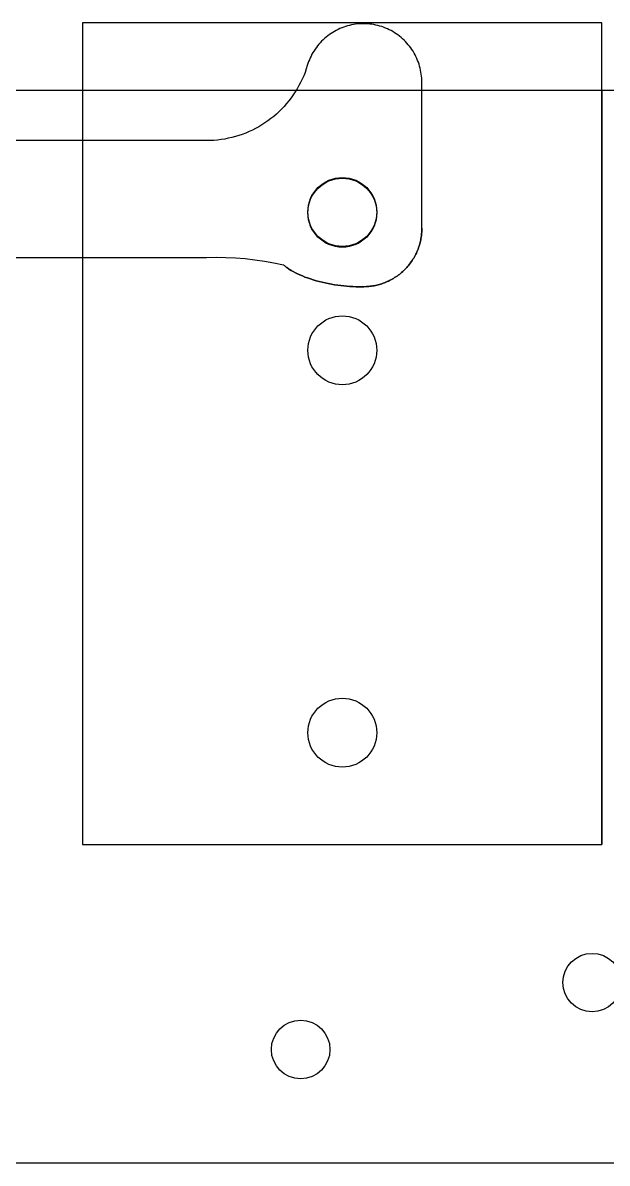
# Model space of a CAD drawing. Extents: x -164 to 318, y -425 to 35.
# Drawn here: x -72.2 to -27.3, y -232.1 to -144.5 of the extents above; entities that cross this region are included whole.
import ezdxf

# ---------------------------------------------------------------- set-up
doc = ezdxf.new("R2010")
doc.units = 0
doc.layers.get('0').update_dxf_attribs({"linetype": 'CONTINUOUS'})

msp = doc.modelspace()

# ---------------------------------------------------------------- linework, layer by layer
at = {"color": 0, "linetype": 'BYBLOCK'}
for p, q in [((-27.722, -144.466), (-67.622, -144.466)), ((-67.622, -144.466), (-67.622, -207.645)), ((-47.114, -144.662), (-47.266, -144.702)), ((-46.962, -144.628), (-47.114, -144.662)), ((-46.808, -144.599), (-46.962, -144.628)), ((-46.654, -144.575), (-46.808, -144.599)), ((-46.498, -144.557), (-46.654, -144.575)), ((-46.343, -144.544), (-46.498, -144.557)), ((-46.186, -144.537), (-46.343, -144.544)), ((-46.03, -144.535), (-46.186, -144.537)), ((-45.874, -144.539), (-46.03, -144.535)), ((-45.718, -144.548), (-45.874, -144.539)), ((-45.562, -144.562), (-45.718, -144.548)), ((-45.407, -144.582), (-45.562, -144.562)), ((-45.253, -144.607), (-45.407, -144.582)), ((-45.099, -144.638), (-45.253, -144.607)), ((-44.947, -144.673), (-45.099, -144.638)), ((-44.796, -144.715), (-44.947, -144.673)), ((-27.722, -207.645), (-27.722, -144.466)), ((-48.794, -145.467), (-48.916, -145.565)), ((-48.668, -145.374), (-48.794, -145.467)), ((-48.539, -145.285), (-48.668, -145.374)), ((-48.408, -145.201), (-48.539, -145.285)), ((-48.273, -145.122), (-48.408, -145.201)), ((-48.136, -145.047), (-48.273, -145.122)), ((-47.996, -144.977), (-48.136, -145.047)), ((-47.854, -144.912), (-47.996, -144.977)), ((-47.71, -144.852), (-47.854, -144.912)), ((-47.563, -144.796), (-47.71, -144.852)), ((-47.415, -144.746), (-47.563, -144.796)), ((-47.266, -144.702), (-47.415, -144.746)), ((-44.647, -144.761), (-44.796, -144.715)), ((-44.5, -144.812), (-44.647, -144.761)), ((-44.354, -144.869), (-44.5, -144.812)), ((-44.21, -144.931), (-44.354, -144.869)), ((-44.069, -144.997), (-44.21, -144.931)), ((-43.93, -145.069), (-44.069, -144.997)), ((-43.793, -145.145), (-43.93, -145.069)), ((-43.66, -145.226), (-43.793, -145.145)), ((-43.529, -145.311), (-43.66, -145.226)), ((-43.401, -145.402), (-43.529, -145.311)), ((-43.276, -145.496), (-43.401, -145.402)), ((-43.155, -145.595), (-43.276, -145.496)), ((-49.667, -146.357), (-49.757, -146.485)), ((-49.571, -146.233), (-49.667, -146.357)), ((-49.472, -146.113), (-49.571, -146.233)), ((-49.369, -145.995), (-49.472, -146.113)), ((-49.261, -145.882), (-49.369, -145.995)), ((-49.15, -145.772), (-49.261, -145.882)), ((-49.035, -145.666), (-49.15, -145.772)), ((-48.916, -145.565), (-49.035, -145.666)), ((-43.037, -145.698), (-43.155, -145.595)), ((-42.923, -145.805), (-43.037, -145.698)), ((-42.813, -145.915), (-42.923, -145.805)), ((-42.707, -146.03), (-42.813, -145.915)), ((-42.605, -146.148), (-42.707, -146.03)), ((-42.507, -146.27), (-42.605, -146.148)), ((-42.413, -146.395), (-42.507, -146.27)), ((-42.323, -146.523), (-42.413, -146.395)), ((-50.142, -147.164), (-50.204, -147.307)), ((-50.074, -147.023), (-50.142, -147.164)), ((-50.002, -146.884), (-50.074, -147.023)), ((-49.925, -146.748), (-50.002, -146.884)), ((-49.844, -146.615), (-49.925, -146.748)), ((-49.757, -146.485), (-49.844, -146.615)), ((-42.238, -146.654), (-42.323, -146.523)), ((-42.158, -146.789), (-42.238, -146.654)), ((-42.083, -146.925), (-42.158, -146.789)), ((-42.012, -147.065), (-42.083, -146.925)), ((-41.946, -147.207), (-42.012, -147.065)), ((-41.885, -147.351), (-41.946, -147.207)), ((-50.445, -148.016), (-50.538, -148.279)), ((-50.361, -147.749), (-50.445, -148.016)), ((-50.314, -147.6), (-50.361, -147.749)), ((-50.261, -147.453), (-50.314, -147.6)), ((-50.204, -147.307), (-50.261, -147.453)), ((-41.829, -147.497), (-41.885, -147.351)), ((-41.778, -147.644), (-41.829, -147.497)), ((-41.733, -147.794), (-41.778, -147.644)), ((-41.693, -147.945), (-41.733, -147.794)), ((-41.658, -148.097), (-41.693, -147.945)), ((-41.628, -148.251), (-41.658, -148.097)), ((-50.873, -149.048), (-51.002, -149.297)), ((-50.752, -148.796), (-50.873, -149.048)), ((-50.641, -148.54), (-50.752, -148.796)), ((-50.538, -148.279), (-50.641, -148.54)), ((-41.603, -148.405), (-41.628, -148.251)), ((-41.584, -148.56), (-41.603, -148.405)), ((-41.571, -148.716), (-41.584, -148.56)), ((-41.563, -148.872), (-41.571, -148.716)), ((-41.56, -149.029), (-41.563, -148.872)), ((-41.56, -160.262), (-41.56, -149.029)), ((-149.172, -149.645), (53.828, -149.645)), ((-51.285, -149.779), (-51.439, -150.012)), ((-51.139, -149.54), (-51.285, -149.779)), ((-51.002, -149.297), (-51.139, -149.54)), ((-27.722, -207.645), (-27.722, -149.645)), ((-27.722, -149.645), (-27.722, -207.645)), ((-51.948, -150.678), (-52.133, -150.888)), ((-51.771, -150.462), (-51.948, -150.678)), ((-51.601, -150.24), (-51.771, -150.462)), ((-51.439, -150.012), (-51.601, -150.24)), ((-52.941, -151.66), (-53.159, -151.835)), ((-52.729, -151.478), (-52.941, -151.66)), ((-52.524, -151.288), (-52.729, -151.478)), ((-52.325, -151.092), (-52.524, -151.288)), ((-52.133, -150.888), (-52.325, -151.092)), ((-54.089, -152.456), (-54.334, -152.591)), ((-53.848, -152.313), (-54.089, -152.456)), ((-53.613, -152.162), (-53.848, -152.313)), ((-53.384, -152.002), (-53.613, -152.162)), ((-53.159, -151.835), (-53.384, -152.002)), ((-56.706, -153.401), (-56.982, -153.444)), ((-56.431, -153.348), (-56.706, -153.401)), ((-56.159, -153.286), (-56.431, -153.348)), ((-55.888, -153.214), (-56.159, -153.286)), ((-55.621, -153.133), (-55.888, -153.214)), ((-55.356, -153.042), (-55.621, -153.133)), ((-55.095, -152.943), (-55.356, -153.042)), ((-54.837, -152.834), (-55.095, -152.943)), ((-54.583, -152.717), (-54.837, -152.834)), ((-54.334, -152.591), (-54.583, -152.717)), ((-58.097, -153.522), (-75.541, -153.522)), ((-57.818, -153.517), (-58.097, -153.522)), ((-57.538, -153.502), (-57.818, -153.517)), ((-57.26, -153.478), (-57.538, -153.502)), ((-56.982, -153.444), (-57.26, -153.478)), ((-41.564, -160.457), (-41.57, -160.555)), ((-41.57, -160.555), (-41.564, -160.457)), ((-41.561, -160.359), (-41.564, -160.457)), ((-41.564, -160.457), (-41.561, -160.359)), ((-41.56, -160.262), (-41.561, -160.359)), ((-41.561, -160.359), (-41.56, -160.262)), ((-41.672, -161.259), (-41.696, -161.361)), ((-41.696, -161.361), (-41.672, -161.259)), ((-41.65, -161.157), (-41.672, -161.259)), ((-41.672, -161.259), (-41.65, -161.157)), ((-41.631, -161.056), (-41.65, -161.157)), ((-41.65, -161.157), (-41.631, -161.056)), ((-41.614, -160.955), (-41.631, -161.056)), ((-41.631, -161.056), (-41.614, -160.955)), ((-41.599, -160.854), (-41.614, -160.955)), ((-41.614, -160.955), (-41.599, -160.854)), ((-41.587, -160.754), (-41.599, -160.854)), ((-41.599, -160.854), (-41.587, -160.754)), ((-41.577, -160.654), (-41.587, -160.754)), ((-41.587, -160.754), (-41.577, -160.654)), ((-41.57, -160.555), (-41.577, -160.654)), ((-41.577, -160.654), (-41.57, -160.555)), ((-41.984, -162.167), (-42.031, -162.265)), ((-42.031, -162.265), (-41.984, -162.167)), ((-41.939, -162.068), (-41.984, -162.167)), ((-41.984, -162.167), (-41.939, -162.068)), ((-41.896, -161.968), (-41.939, -162.068)), ((-41.939, -162.068), (-41.896, -161.968)), ((-41.857, -161.867), (-41.896, -161.968)), ((-41.896, -161.968), (-41.857, -161.867)), ((-41.819, -161.766), (-41.857, -161.867)), ((-41.857, -161.867), (-41.819, -161.766)), ((-41.785, -161.665), (-41.819, -161.766)), ((-41.819, -161.766), (-41.785, -161.665)), ((-41.753, -161.564), (-41.785, -161.665)), ((-41.785, -161.665), (-41.753, -161.564)), ((-41.723, -161.462), (-41.753, -161.564)), ((-41.753, -161.564), (-41.723, -161.462)), ((-41.696, -161.361), (-41.723, -161.462)), ((-41.723, -161.462), (-41.696, -161.361)), ((-75.541, -162.509), (-68.801, -162.509)), ((-68.801, -162.509), (-58.097, -162.509)), ((-58.097, -162.509), (-57.354, -162.495)), ((-57.354, -162.495), (-56.611, -162.505)), ((-56.611, -162.505), (-55.869, -162.54)), ((-55.869, -162.54), (-55.128, -162.599)), ((-55.128, -162.599), (-54.39, -162.682)), ((-54.39, -162.682), (-53.655, -162.789)), ((-53.655, -162.789), (-52.924, -162.919)), ((-52.924, -162.919), (-52.197, -163.074)), ((-52.147, -163.117), (-52.197, -163.074)), ((-52.197, -163.074), (-52.147, -163.117)), ((-52.197, -163.074), (-52.197, -163.074)), ((-42.502, -163.015), (-42.572, -163.102)), ((-42.572, -163.102), (-42.502, -163.015)), ((-42.435, -162.926), (-42.502, -163.015)), ((-42.502, -163.015), (-42.435, -162.926)), ((-42.37, -162.835), (-42.435, -162.926)), ((-42.435, -162.926), (-42.37, -162.835)), ((-42.307, -162.743), (-42.37, -162.835)), ((-42.37, -162.835), (-42.307, -162.743)), ((-42.247, -162.65), (-42.307, -162.743)), ((-42.307, -162.743), (-42.247, -162.65)), ((-42.189, -162.555), (-42.247, -162.65)), ((-42.247, -162.65), (-42.189, -162.555)), ((-42.134, -162.46), (-42.189, -162.555)), ((-42.189, -162.555), (-42.134, -162.46)), ((-42.081, -162.363), (-42.134, -162.46)), ((-42.134, -162.46), (-42.081, -162.363)), ((-42.031, -162.265), (-42.081, -162.363)), ((-42.081, -162.363), (-42.031, -162.265)), ((-52.096, -163.161), (-52.147, -163.117)), ((-52.147, -163.117), (-52.096, -163.161)), ((-52.041, -163.204), (-52.096, -163.161)), ((-52.096, -163.161), (-52.041, -163.204)), ((-51.985, -163.248), (-52.041, -163.204)), ((-52.041, -163.204), (-51.985, -163.248)), ((-51.925, -163.291), (-51.985, -163.248)), ((-51.985, -163.248), (-51.925, -163.291)), ((-51.863, -163.335), (-51.925, -163.291)), ((-51.925, -163.291), (-51.863, -163.335)), ((-51.799, -163.379), (-51.863, -163.335)), ((-51.863, -163.335), (-51.799, -163.379)), ((-51.732, -163.423), (-51.799, -163.379)), ((-51.799, -163.379), (-51.732, -163.423)), ((-51.591, -163.51), (-51.732, -163.423)), ((-51.732, -163.423), (-51.591, -163.51)), ((-51.44, -163.596), (-51.591, -163.51)), ((-51.591, -163.51), (-51.44, -163.596)), ((-51.279, -163.682), (-51.44, -163.596)), ((-51.44, -163.596), (-51.279, -163.682)), ((-51.108, -163.767), (-51.279, -163.682)), ((-51.279, -163.682), (-51.108, -163.767)), ((-50.929, -163.85), (-51.108, -163.767)), ((-51.108, -163.767), (-50.929, -163.85)), ((-50.74, -163.931), (-50.929, -163.85)), ((-50.929, -163.85), (-50.74, -163.931)), ((-50.543, -164.01), (-50.74, -163.931)), ((-50.74, -163.931), (-50.543, -164.01)), ((-43.468, -163.937), (-43.56, -164)), ((-43.56, -164), (-43.468, -163.937)), ((-43.378, -163.872), (-43.468, -163.937)), ((-43.468, -163.937), (-43.378, -163.872)), ((-43.29, -163.805), (-43.378, -163.872)), ((-43.378, -163.872), (-43.29, -163.805)), ((-43.203, -163.735), (-43.29, -163.805)), ((-43.29, -163.805), (-43.203, -163.735)), ((-43.117, -163.663), (-43.203, -163.735)), ((-43.203, -163.735), (-43.117, -163.663)), ((-43.034, -163.589), (-43.117, -163.663)), ((-43.117, -163.663), (-43.034, -163.589)), ((-42.952, -163.513), (-43.034, -163.589)), ((-43.034, -163.589), (-42.952, -163.513)), ((-42.872, -163.435), (-42.952, -163.513)), ((-42.952, -163.513), (-42.872, -163.435)), ((-42.794, -163.354), (-42.872, -163.435)), ((-42.872, -163.435), (-42.794, -163.354)), ((-42.718, -163.272), (-42.794, -163.354)), ((-42.794, -163.354), (-42.718, -163.272)), ((-42.644, -163.188), (-42.718, -163.272)), ((-42.718, -163.272), (-42.644, -163.188)), ((-42.572, -163.102), (-42.644, -163.188)), ((-42.644, -163.188), (-42.572, -163.102)), ((-50.339, -164.086), (-50.543, -164.01)), ((-50.543, -164.01), (-50.339, -164.086)), ((-50.127, -164.159), (-50.339, -164.086)), ((-50.339, -164.086), (-50.127, -164.159)), ((-49.908, -164.229), (-50.127, -164.159)), ((-50.127, -164.159), (-49.908, -164.229)), ((-49.684, -164.295), (-49.908, -164.229)), ((-49.908, -164.229), (-49.684, -164.295)), ((-49.455, -164.358), (-49.684, -164.295)), ((-49.684, -164.295), (-49.455, -164.358)), ((-49.222, -164.417), (-49.455, -164.358)), ((-49.455, -164.358), (-49.222, -164.417)), ((-48.986, -164.471), (-49.222, -164.417)), ((-49.222, -164.417), (-48.986, -164.471)), ((-48.748, -164.521), (-48.986, -164.471)), ((-48.986, -164.471), (-48.748, -164.521)), ((-48.508, -164.566), (-48.748, -164.521)), ((-48.748, -164.521), (-48.508, -164.566)), ((-48.268, -164.607), (-48.508, -164.566)), ((-48.508, -164.566), (-48.268, -164.607)), ((-48.028, -164.643), (-48.268, -164.607)), ((-48.268, -164.607), (-48.028, -164.643)), ((-47.789, -164.674), (-48.028, -164.643)), ((-48.028, -164.643), (-47.789, -164.674)), ((-47.552, -164.7), (-47.789, -164.674)), ((-47.789, -164.674), (-47.552, -164.7)), ((-47.319, -164.722), (-47.552, -164.7)), ((-47.552, -164.7), (-47.319, -164.722)), ((-47.089, -164.739), (-47.319, -164.722)), ((-47.319, -164.722), (-47.089, -164.739)), ((-46.863, -164.751), (-47.089, -164.739)), ((-47.089, -164.739), (-46.863, -164.751)), ((-46.642, -164.759), (-46.863, -164.751)), ((-46.863, -164.751), (-46.642, -164.759)), ((-46.426, -164.763), (-46.642, -164.759)), ((-46.642, -164.759), (-46.426, -164.763)), ((-46.217, -164.762), (-46.426, -164.763)), ((-46.426, -164.763), (-46.217, -164.762)), ((-46.013, -164.757), (-46.217, -164.762)), ((-46.217, -164.762), (-46.013, -164.757)), ((-45.817, -164.749), (-46.013, -164.757)), ((-46.013, -164.757), (-45.817, -164.749)), ((-45.72, -164.743), (-45.817, -164.749)), ((-45.817, -164.749), (-45.72, -164.743)), ((-45.623, -164.735), (-45.72, -164.743)), ((-45.72, -164.743), (-45.623, -164.735)), ((-45.524, -164.724), (-45.623, -164.735)), ((-45.623, -164.735), (-45.524, -164.724)), ((-45.426, -164.711), (-45.524, -164.724)), ((-45.524, -164.724), (-45.426, -164.711)), ((-45.327, -164.696), (-45.426, -164.711)), ((-45.426, -164.711), (-45.327, -164.696)), ((-45.227, -164.679), (-45.327, -164.696)), ((-45.327, -164.696), (-45.227, -164.679)), ((-45.127, -164.659), (-45.227, -164.679)), ((-45.227, -164.679), (-45.127, -164.659)), ((-45.027, -164.637), (-45.127, -164.659)), ((-45.127, -164.659), (-45.027, -164.637)), ((-44.927, -164.612), (-45.027, -164.637)), ((-45.027, -164.637), (-44.927, -164.612)), ((-44.827, -164.585), (-44.927, -164.612)), ((-44.927, -164.612), (-44.827, -164.585)), ((-44.727, -164.555), (-44.827, -164.585)), ((-44.827, -164.585), (-44.727, -164.555)), ((-44.627, -164.523), (-44.727, -164.555)), ((-44.727, -164.555), (-44.627, -164.523)), ((-44.527, -164.488), (-44.627, -164.523)), ((-44.627, -164.523), (-44.527, -164.488)), ((-44.427, -164.451), (-44.527, -164.488)), ((-44.527, -164.488), (-44.427, -164.451)), ((-44.328, -164.411), (-44.427, -164.451)), ((-44.427, -164.451), (-44.328, -164.411)), ((-44.229, -164.368), (-44.328, -164.411)), ((-44.328, -164.411), (-44.229, -164.368)), ((-44.131, -164.323), (-44.229, -164.368)), ((-44.229, -164.368), (-44.131, -164.323)), ((-44.034, -164.276), (-44.131, -164.323)), ((-44.131, -164.323), (-44.034, -164.276)), ((-43.937, -164.226), (-44.034, -164.276)), ((-44.034, -164.276), (-43.937, -164.226)), ((-43.841, -164.173), (-43.937, -164.226)), ((-43.937, -164.226), (-43.841, -164.173)), ((-43.746, -164.118), (-43.841, -164.173)), ((-43.841, -164.173), (-43.746, -164.118)), ((-43.652, -164.06), (-43.746, -164.118)), ((-43.746, -164.118), (-43.652, -164.06)), ((-43.56, -164), (-43.652, -164.06)), ((-43.652, -164.06), (-43.56, -164)), ((-67.622, -207.645), (-27.722, -207.645)), ((38.668, -232.147), (-134.012, -232.147))]:
    msp.add_line(p, q, dxfattribs=at)
for centre, radius in [((-47.672, -159.011), 2.65), ((-47.672, -159.068), 2.65), ((-47.672, -169.645), 2.65), ((-47.672, -199.045), 2.65), ((-28.482, -218.262), 2.25), ((-50.871, -223.403), 2.25)]:
    msp.add_circle(centre, radius, dxfattribs=at)

doc.saveas('drawing.dxf')
